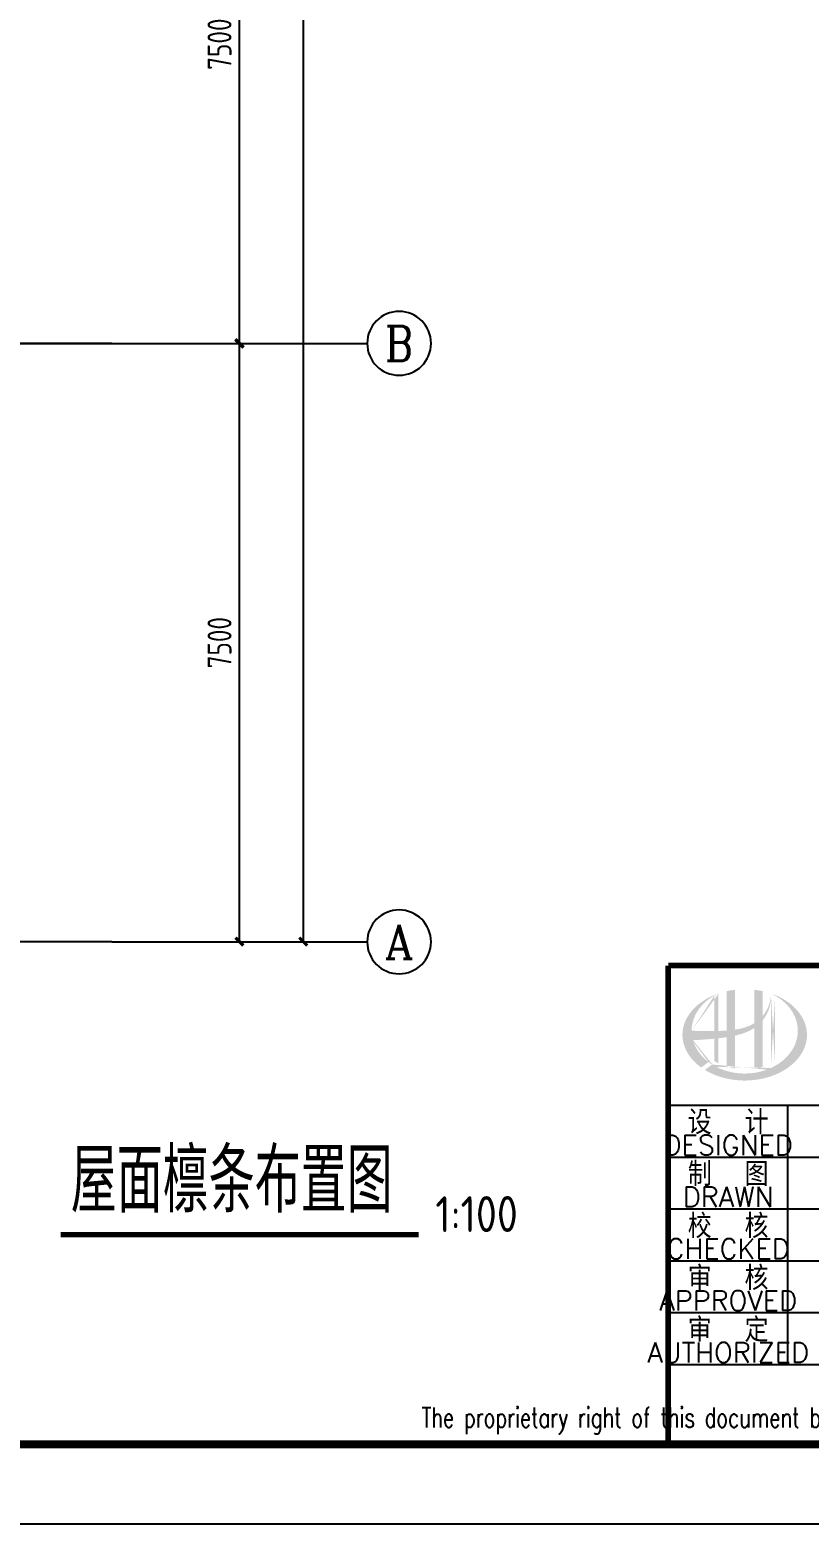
# Model space of a CAD drawing. Header units: millimetres. Extents: x 865490 to 879904, y 39442 to 44891.
# Drawn here: x 872130 to 872227.7, y 39450 to 39637.2 of the extents above; entities that cross this region are included whole.
import ezdxf
from ezdxf.enums import TextEntityAlignment as Align

# ---------------------------------------------------------------- set-up
doc = ezdxf.new("R2010")
doc.units = ezdxf.units.MM
doc.header["$LTSCALE"] = 1000
doc.header["$MEASUREMENT"] = 0
doc.linetypes.add('CENTER', pattern=[2, 1.25, -0.25, 0.25, -0.25])
doc.linetypes.add('DOTE', pattern=[2.42, 2, -0.2, 0.02, -0.2])
for name, color, linetype in [('AXIS', 3, 'Continuous'), ('AXIS_TEXT', 7, 'Continuous'), ('DIM', 7, 'Continuous'), ('DOTE', 1, 'DOTE'), ('NUM', 7, 'Continuous')]:
    doc.layers.add(name, color=color, linetype=linetype)
doc.styles.add('_TCH_AXIS', font='COMPLEX', dxfattribs={"bigfont": 'GBCBIG'})
doc.styles.add('COMPLEX', font='COMPLEX')
doc.styles.add('ECEC_TQ', font='txt_l.shx', dxfattribs={"bigfont": 'hztxt_l.shx'})
doc.styles.add('GBHZ', font='gbenor.shx', dxfattribs={"width": 0.9, "bigfont": 'gbcbig.shx'})
doc.dimstyles.new('Y100', dxfattribs={"dimscale": 0, "dimtxt": 3, "dimasz": 0.01, "dimexe": 1.2, "dimexo": 2, "dimgap": 1, "dimtad": 1, "dimdec": 0, "dimlfac": 100, "dimzin": 0, "dimdsep": 46, "dimtxsty": 'GBHZ', "dimblk": 'DX', "dimcen": 0.09, "dimdle": 1, "dimclrd": 7, "dimclre": 7, "dimclrt": 7, "dimadec": 0, "dimazin": 0, "dimtfac": 1, "dimtdec": 0, "dimtix": 1, "dimtmove": 2, "dimatfit": 3, "dimldrblk": 'DX', "dimfxl": 0, "dimtolj": 1, "dimtzin": 0, "dimarcsym": 0})

# ---------------------------------------------------------------- blocks, each defined once
blk = doc.blocks.new('_AXISO')
blk.add_circle((0, 0), 0.5)
at = {"layer": 'AXIS_TEXT', "style": 'COMPLEX', "width": 1.041667}
blk.add_attdef('A', text='', height=0.56, dxfattribs=at).set_placement((-0.25, -0.28), (0.25, -0.28), align=Align.FIT)
blk = doc.blocks.new('DX')
at = {"color": 0, "linetype": 'ByBlock', "const_width": 40}
blk.add_lwpolyline([(-54, -51), (46, 49)], dxfattribs=at)
blk = doc.blocks.new('*D482')
at = {"layer": 'Defpoints', "color": 0, "transparency": 16777216}
for p in [(872140.3, 39597.91), (872156.3, 39597.91), (872140.3, 39522.91)]:
    blk.add_point(p, dxfattribs=at)
at = {"layer": 'dim', "color": 7, "lineweight": -2, "transparency": 16777216}
for p, q in [((872142.3, 39597.91), (872157.5, 39597.91)), ((872156.3, 39522.92), (872156.3, 39597.9)), ((872142.3, 39522.91), (872157.5, 39522.91))]:
    blk.add_line(p, q, dxfattribs=at)
at = {"layer": 'dim', "color": 7, "lineweight": -2, "transparency": 16777216, "xscale": 0.01, "yscale": 0.01, "zscale": 0.01}
for p, rotation in [((872156.3, 39597.91), 90), ((872156.3, 39522.91), 270)]:
    blk.add_blockref('DX', p, dxfattribs=dict(at, rotation=rotation))
at = {"layer": 'dim', "color": 7, "transparency": 16777216, "insert": (872153.8, 39560.41), "char_height": 3, "attachment_point": 5, "rotation": 90, "style": 'GBHZ'}
blk.add_mtext('\\A1;7500', dxfattribs=at)
blk = doc.blocks.new('*D483')
at = {"layer": 'Defpoints', "color": 0, "transparency": 16777216}
for p in [(872140.3, 39672.91), (872156.3, 39672.91), (872140.3, 39597.91)]:
    blk.add_point(p, dxfattribs=at)
at = {"layer": 'dim', "color": 7, "lineweight": -2, "transparency": 16777216}
for p, q in [((872142.3, 39672.91), (872157.5, 39672.91)), ((872156.3, 39597.92), (872156.3, 39672.9)), ((872142.3, 39597.91), (872157.5, 39597.91))]:
    blk.add_line(p, q, dxfattribs=at)
at = {"layer": 'dim', "color": 7, "lineweight": -2, "transparency": 16777216, "xscale": 0.01, "yscale": 0.01, "zscale": 0.01}
for p, rotation in [((872156.3, 39672.91), 90), ((872156.3, 39597.91), 270)]:
    blk.add_blockref('DX', p, dxfattribs=dict(at, rotation=rotation))
at = {"layer": 'dim', "color": 7, "transparency": 16777216, "insert": (872153.8, 39635.41), "char_height": 3, "attachment_point": 5, "rotation": 90, "style": 'GBHZ'}
blk.add_mtext('\\A1;7500', dxfattribs=at)
blk = doc.blocks.new('*D488')
at = {"layer": 'Defpoints', "color": 0, "transparency": 16777216}
for p in [(872140.3, 39972.91), (872164.3, 39972.91), (872140.3, 39522.91)]:
    blk.add_point(p, dxfattribs=at)
at = {"layer": 'dim', "color": 7, "lineweight": -2, "transparency": 16777216}
for p, q in [((872142.3, 39972.91), (872165.5, 39972.91)), ((872164.3, 39522.92), (872164.3, 39972.9)), ((872142.3, 39522.91), (872165.5, 39522.91))]:
    blk.add_line(p, q, dxfattribs=at)
at = {"layer": 'dim', "color": 7, "lineweight": -2, "transparency": 16777216, "xscale": 0.01, "yscale": 0.01, "zscale": 0.01}
for p, rotation in [((872164.3, 39972.91), 90), ((872164.3, 39522.91), 270)]:
    blk.add_blockref('DX', p, dxfattribs=dict(at, rotation=rotation))
at = {"layer": 'dim', "color": 7, "transparency": 16777216, "insert": (872161.8, 39747.91), "char_height": 3, "attachment_point": 5, "rotation": 90, "style": 'GBHZ'}
blk.add_mtext('\\A1;45000', dxfattribs=at)

msp = doc.modelspace()

# ---------------------------------------------------------------- hatches: boundary and pattern name
h = msp.add_hatch(color=256)
edge = h.paths.add_edge_path()
edge.add_spline(control_points=[(872218.386, 39511.171), (872218.447, 39511.185), (872218.507, 39511.199), (872218.999, 39511.318), (872219.424, 39511.448), (872220.174, 39511.759), (872220.504, 39511.929), (872220.812, 39512.135)], knot_values=[61.629012, 61.629012, 61.629012, 61.629012, 63.3304306, 63.3304306, 75.3536336, 75.3536336, 85.3986489, 85.3986489, 85.3986489, 85.3986489], degree=3, periodic=0)
edge.add_line((872220.812, 39512.135), (872220.812, 39507.033))
edge.add_spline(control_points=[(872220.812, 39507.033), (872220.984, 39507.06), (872221.154, 39507.093), (872221.501, 39507.174), (872221.678, 39507.222), (872221.852, 39507.277)], knot_values=[4.9084564, 4.9084564, 4.9084564, 4.9084564, 4.9928212, 4.9928212, 5.0830337, 5.0830337, 5.0830337, 5.0830337], degree=3, periodic=0)
edge.add_line((872221.852, 39507.277), (872221.852, 39513.091))
edge.add_spline(control_points=[(872221.852, 39513.091), (872221.939, 39513.201), (872222.021, 39513.314), (872222.282, 39513.711), (872222.438, 39514.01), (872222.731, 39514.738), (872222.843, 39515.176), (872222.89, 39515.629), (872222.891, 39515.642), (872222.892, 39515.655)], knot_values=[97.9917441, 97.9917441, 97.9917441, 97.9917441, 101.6421898, 101.6421898, 110.3379755, 110.3379755, 121.9343221, 121.9343221, 122.2706915, 122.2706915, 122.2706915, 122.2706915], degree=3, periodic=0)
edge.add_line((872222.892, 39515.655), (872222.892, 39516.359))
edge.add_spline(control_points=[(872222.892, 39516.359), (872222.891, 39516.282), (872222.888, 39516.206), (872222.882, 39516.129)], knot_values=[126.194075, 126.194075, 126.194075, 126.194075, 128.3967624, 128.3967624, 128.3967624, 128.3967624], degree=3, periodic=0)
edge.add_spline(control_points=[(872222.882, 39516.129), (872222.877, 39516.067), (872222.871, 39516.005), (872222.863, 39515.943)], knot_values=[124.4170495, 124.4170495, 124.4170495, 124.4170495, 126.194075, 126.194075, 126.194075, 126.194075], degree=3, periodic=0)
edge.add_spline(control_points=[(872222.863, 39515.943), (872222.852, 39515.851), (872222.837, 39515.76), (872222.819, 39515.669)], knot_values=[121.8052898, 121.8052898, 121.8052898, 121.8052898, 124.4170495, 124.4170495, 124.4170495, 124.4170495], degree=3, periodic=0)
edge.add_spline(control_points=[(872222.819, 39515.669), (872222.796, 39515.547), (872222.766, 39515.426), (872222.731, 39515.306)], knot_values=[118.3157402, 118.3157402, 118.3157402, 118.3157402, 121.8052898, 121.8052898, 121.8052898, 121.8052898], degree=3, periodic=0)
edge.add_spline(control_points=[(872222.731, 39515.306), (872222.696, 39515.185), (872222.656, 39515.065), (872222.61, 39514.946)], knot_values=[114.7959879, 114.7959879, 114.7959879, 114.7959879, 118.3157402, 118.3157402, 118.3157402, 118.3157402], degree=3, periodic=0)
edge.add_spline(control_points=[(872222.61, 39514.946), (872222.566, 39514.829), (872222.516, 39514.714), (872222.462, 39514.6)], knot_values=[111.3296409, 111.3296409, 111.3296409, 111.3296409, 114.7959879, 114.7959879, 114.7959879, 114.7959879], degree=3, periodic=0)
edge.add_spline(control_points=[(872222.462, 39514.6), (872222.406, 39514.485), (872222.346, 39514.371), (872222.281, 39514.261)], knot_values=[107.7952896, 107.7952896, 107.7952896, 107.7952896, 111.3296409, 111.3296409, 111.3296409, 111.3296409], degree=3, periodic=0)
edge.add_spline(control_points=[(872222.281, 39514.261), (872222.218, 39514.152), (872222.151, 39514.047), (872222.08, 39513.944)], knot_values=[104.3435789, 104.3435789, 104.3435789, 104.3435789, 107.7952896, 107.7952896, 107.7952896, 107.7952896], degree=3, periodic=0)
edge.add_spline(control_points=[(872222.08, 39513.944), (872222.008, 39513.84), (872221.932, 39513.74), (872221.852, 39513.643)], knot_values=[100.8506997, 100.8506997, 100.8506997, 100.8506997, 104.3435789, 104.3435789, 104.3435789, 104.3435789], degree=3, periodic=0)
edge.add_line((872221.852, 39513.643), (872221.852, 39516.736))
edge.add_spline(control_points=[(872221.852, 39516.736), (872221.512, 39516.811), (872221.164, 39516.87), (872220.812, 39516.911)], knot_values=[4.4239994, 4.4239994, 4.4239994, 4.4239994, 4.5587406, 4.5587406, 4.5587406, 4.5587406], degree=3, periodic=0)
edge.add_line((872220.812, 39516.911), (872220.812, 39512.73))
edge.add_spline(control_points=[(872220.812, 39512.73), (872220.093, 39512.284), (872219.251, 39512.052), (872218.386, 39511.922)], knot_values=[63.2462151, 63.2462151, 63.2462151, 63.2462151, 87.6891235, 87.6891235, 87.6891235, 87.6891235], degree=3, periodic=0)
edge.add_line((872218.386, 39511.922), (872218.386, 39516.911))
edge.add_spline(control_points=[(872218.386, 39516.911), (872218.034, 39516.87), (872217.686, 39516.811), (872217.346, 39516.736)], knot_values=[4.8660382, 4.8660382, 4.8660382, 4.8660382, 5.0007773, 5.0007773, 5.0007773, 5.0007773], degree=3, periodic=0)
edge.add_line((872217.346, 39516.736), (872217.346, 39511.807))
edge.add_spline(control_points=[(872217.346, 39511.807), (872217.329, 39511.806), (872216.979, 39511.78), (872216.633, 39511.762), (872216.306, 39511.752)], knot_values=[43.6573559, 43.6573559, 43.6573559, 43.6573559, 44.1342527, 53.4970917, 53.4970917, 53.4970917, 53.4970917], degree=3, periodic=0)
edge.add_line((872216.306, 39511.752), (872216.306, 39516.443))
edge.add_spline(control_points=[(872216.306, 39516.443), (872216.135, 39516.385), (872215.968, 39516.322), (872215.804, 39516.254)], knot_values=[5.1415698, 5.1415698, 5.1415698, 5.1415698, 5.2129208, 5.2129208, 5.2129208, 5.2129208], degree=3, periodic=0)
edge.add_spline(control_points=[(872215.804, 39516.254), (872215.734, 39516.226), (872215.666, 39516.197), (872215.344, 39516.055), (872215.098, 39515.933), (872214.864, 39515.801)], knot_values=[5.2129208, 5.2129208, 5.2129208, 5.2129208, 5.2429596, 5.2429596, 5.3556227, 5.3556227, 5.3556227, 5.3556227], degree=3, periodic=0)
edge.add_spline(control_points=[(872214.864, 39515.801), (872214.715, 39515.717), (872214.57, 39515.63), (872214.43, 39515.539)], knot_values=[5.3556227, 5.3556227, 5.3556227, 5.3556227, 5.4269737, 5.4269737, 5.4269737, 5.4269737], degree=3, periodic=0)
edge.add_spline(control_points=[(872214.43, 39515.539), (872214.356, 39515.49), (872214.283, 39515.441), (872214.148, 39515.346), (872214.086, 39515.301), (872214.025, 39515.255)], knot_values=[5.4269737, 5.4269737, 5.4269737, 5.4269737, 5.4647645, 5.4647645, 5.4983247, 5.4983247, 5.4983247, 5.4983247], degree=3, periodic=0)
edge.add_spline(control_points=[(872214.025, 39515.255), (872213.764, 39515.059), (872213.523, 39514.851), (872213.304, 39514.631)], knot_values=[5.4983247, 5.4983247, 5.4983247, 5.4983247, 5.6410266, 5.6410266, 5.6410266, 5.6410266], degree=3, periodic=0)
edge.add_spline(control_points=[(872213.304, 39514.631), (872213.235, 39514.561), (872213.167, 39514.49), (872212.962, 39514.264), (872212.834, 39514.106), (872212.716, 39513.944)], knot_values=[5.6410266, 5.6410266, 5.6410266, 5.6410266, 5.6865694, 5.6865694, 5.7837285, 5.7837285, 5.7837285, 5.7837285], degree=3, periodic=0)
edge.add_spline(control_points=[(872212.716, 39513.944), (872212.565, 39513.736), (872212.431, 39513.522), (872212.3, 39513.272), (872212.284, 39513.241), (872212.268, 39513.209)], knot_values=[5.7837285, 5.7837285, 5.7837285, 5.7837285, 5.9083744, 5.9083744, 5.9264305, 5.9264305, 5.9264305, 5.9264305], degree=3, periodic=0)
edge.add_spline(control_points=[(872212.268, 39513.209), (872212.144, 39512.958), (872212.043, 39512.701), (872211.968, 39512.442)], knot_values=[5.9264305, 5.9264305, 5.9264305, 5.9264305, 6.0691324, 6.0691324, 6.0691324, 6.0691324], degree=3, periodic=0)
edge.add_spline(control_points=[(872211.968, 39512.442), (872211.936, 39512.331), (872211.908, 39512.219), (872211.855, 39511.958), (872211.832, 39511.807), (872211.818, 39511.657)], knot_values=[6.0691324, 6.0691324, 6.0691324, 6.0691324, 6.1301793, 6.1301793, 6.2118343, 6.2118343, 6.2118343, 6.2118343], degree=3, periodic=0)
edge.add_spline(control_points=[(872211.818, 39511.657), (872211.805, 39511.525), (872211.799, 39511.393), (872211.799, 39511.261)], knot_values=[6.2118343, 6.2118343, 6.2118343, 6.2118343, 6.2831853, 6.2831853, 6.2831853, 6.2831853], degree=3, periodic=0)
edge.add_spline(control_points=[(872211.799, 39511.261), (872211.799, 39511.168), (872211.802, 39511.074), (872211.808, 39510.981)], knot_values=[6.2831853, 6.2831853, 6.2831853, 6.2831853, 6.3336547, 6.3336547, 6.3336547, 6.3336547], degree=3, periodic=0)
edge.add_spline(control_points=[(872211.808, 39510.981), (872211.821, 39510.795), (872211.846, 39510.609), (872211.884, 39510.423)], knot_values=[6.3336547, 6.3336547, 6.3336547, 6.3336547, 6.4345936, 6.4345936, 6.4345936, 6.4345936], degree=3, periodic=0)
edge.add_spline(control_points=[(872211.884, 39510.423), (872211.886, 39510.411), (872211.889, 39510.399), (872211.928, 39510.214), (872211.976, 39510.042), (872212.034, 39509.872)], knot_values=[6.4345936, 6.4345936, 6.4345936, 6.4345936, 6.4412784, 6.4412784, 6.5355325, 6.5355325, 6.5355325, 6.5355325], degree=3, periodic=0)
edge.add_spline(control_points=[(872212.034, 39509.872), (872212.097, 39509.69), (872212.172, 39509.509), (872212.259, 39509.332)], knot_values=[6.5355325, 6.5355325, 6.5355325, 6.5355325, 6.6364714, 6.6364714, 6.6364714, 6.6364714], degree=3, periodic=0)
edge.add_spline(control_points=[(872212.259, 39509.332), (872212.281, 39509.287), (872212.304, 39509.242), (872212.398, 39509.066), (872212.475, 39508.935), (872212.558, 39508.807)], knot_values=[6.6364714, 6.6364714, 6.6364714, 6.6364714, 6.6618943, 6.6618943, 6.7374102, 6.7374102, 6.7374102, 6.7374102], degree=3, periodic=0)
edge.add_spline(control_points=[(872212.558, 39508.807), (872212.67, 39508.635), (872212.794, 39508.467), (872212.929, 39508.303)], knot_values=[6.7374102, 6.7374102, 6.7374102, 6.7374102, 6.8383491, 6.8383491, 6.8383491, 6.8383491], degree=3, periodic=0)
edge.add_spline(control_points=[(872212.929, 39508.303), (872212.988, 39508.232), (872213.05, 39508.161), (872213.195, 39508.002), (872213.28, 39507.913), (872213.369, 39507.827)], knot_values=[6.8383491, 6.8383491, 6.8383491, 6.8383491, 6.8825101, 6.8825101, 6.939288, 6.939288, 6.939288, 6.939288], degree=3, periodic=0)
edge.add_spline(control_points=[(872213.369, 39507.827), (872213.527, 39507.673), (872213.696, 39507.525), (872213.875, 39507.383)], knot_values=[6.939288, 6.939288, 6.939288, 6.939288, 7.0402268, 7.0402268, 7.0402268, 7.0402268], degree=3, periodic=0)
edge.add_spline(control_points=[(872213.875, 39507.383), (872213.964, 39507.312), (872214.056, 39507.242), (872214.15, 39507.175)], knot_values=[7.0402268, 7.0402268, 7.0402268, 7.0402268, 7.0906963, 7.0906963, 7.0906963, 7.0906963], degree=3, periodic=0)
edge.add_line((872214.15, 39507.175), (872215.062, 39507.858))
edge.add_ellipse((872219.599, 39511.781), major_axis=(6.65, 0), ratio=0.8066765, start_angle=192.81901, end_angle=226.98533, ccw=False)
edge.add_spline(control_points=[(872213.114, 39510.591), (872213.355, 39510.606), (872213.595, 39510.62), (872214.482, 39510.675), (872215.131, 39510.719), (872215.786, 39510.782)], knot_values=[11.3982633, 11.3982633, 11.3982633, 11.3982633, 18.4072897, 18.4072897, 37.1809397, 37.1809397, 37.1809397, 37.1809397], degree=3, periodic=0)
edge.add_line((872215.786, 39510.782), (872215.786, 39507.991))
edge.add_spline(control_points=[(872215.786, 39507.991), (872215.821, 39507.969), (872215.857, 39507.947), (872216.027, 39507.845), (872216.164, 39507.769), (872216.306, 39507.697)], knot_values=[4.0499446, 4.0499446, 4.0499446, 4.0499446, 4.0720206, 4.0720206, 4.153257, 4.153257, 4.153257, 4.153257], degree=3, periodic=0)
edge.add_line((872216.306, 39507.697), (872216.306, 39510.836))
edge.add_spline(control_points=[(872216.306, 39510.836), (872216.627, 39510.873), (872216.951, 39510.915), (872217.3, 39510.969), (872217.323, 39510.973), (872217.346, 39510.976)], knot_values=[42.1350086, 42.1350086, 42.1350086, 42.1350086, 51.3072277, 51.3072277, 51.9485742, 51.9485742, 51.9485742, 51.9485742], degree=3, periodic=0)
edge.add_line((872217.346, 39510.976), (872217.346, 39507.277))
edge.add_spline(control_points=[(872217.346, 39507.277), (872217.682, 39507.171), (872218.03, 39507.089), (872218.386, 39507.033)], knot_values=[4.3417397, 4.3417397, 4.3417397, 4.3417397, 4.5163155, 4.5163155, 4.5163155, 4.5163155], degree=3, periodic=0)
edge.add_line((872218.386, 39507.033), (872218.386, 39511.171))
edge = h.paths.add_edge_path(flags=16)
edge.add_ellipse((872219.599, 39511.781), major_axis=(6.65, 0), ratio=0.8066765, start_angle=124.98746, end_angle=179.99898, ccw=False)
edge.add_line((872215.786, 39516.176), (872215.786, 39511.74))
edge.add_spline(control_points=[(872215.786, 39511.74), (872214.832, 39511.727), (872213.892, 39511.757), (872212.948, 39511.781)], knot_values=[11.2737302, 11.2737302, 11.2737302, 11.2737302, 38.6875129, 38.6875129, 38.6875129, 38.6875129], degree=3, periodic=0)
edge = h.paths.add_edge_path()
edge.add_spline(control_points=[(872214.61, 39506.87), (872214.921, 39506.68), (872215.252, 39506.507), (872216.099, 39506.135), (872216.631, 39505.956), (872217.739, 39505.691), (872218.313, 39505.603), (872219.475, 39505.526), (872220.062, 39505.535), (872221.217, 39505.65), (872221.786, 39505.755), (872222.876, 39506.056), (872223.397, 39506.251), (872224.367, 39506.72), (872224.814, 39506.993), (872225.614, 39507.603), (872225.966, 39507.938), (872226.559, 39508.653), (872226.8, 39509.032), (872227.164, 39509.813), (872227.287, 39510.215), (872227.412, 39511.027), (872227.415, 39511.437), (872227.301, 39512.252), (872227.182, 39512.657), (872226.826, 39513.444), (872226.588, 39513.826), (872226, 39514.548), (872225.65, 39514.888), (872224.852, 39515.504), (872224.404, 39515.781), (872223.592, 39516.179), (872223.249, 39516.321), (872222.892, 39516.443)], knot_values=[0.8864206, 0.8864206, 0.8864206, 0.8864206, 1.0405566, 1.0405566, 1.2611724, 1.2611724, 1.4817883, 1.4817883, 1.7024042, 1.7024042, 1.9230201, 1.9230201, 2.1436359, 2.1436359, 2.3642518, 2.3642518, 2.5848677, 2.5848677, 2.8054836, 2.8054836, 3.0260994, 3.0260994, 3.2467153, 3.2467153, 3.4685202, 3.4685202, 3.6903251, 3.6903251, 3.9121301, 3.9121301, 4.133935, 4.133935, 4.2832086, 4.2832086, 4.2832086, 4.2832086], degree=3, periodic=0)
edge.add_line((872222.892, 39516.443), (872222.892, 39516.443))
edge.add_spline(control_points=[(872222.892, 39516.442), (872222.893, 39516.414), (872222.893, 39516.387), (872222.892, 39516.359)], knot_values=[128.3967624, 128.3967624, 128.3967624, 128.3967624, 129.1921934, 129.1921934, 129.1921934, 129.1921934], degree=3, periodic=0)
edge.add_line((872222.892, 39516.359), (872222.892, 39507.12))
edge.add_ellipse((872219.599, 39511.781), major_axis=(6.65, 0), ratio=0.8066765, start_angle=232.10542, end_angle=299.68334, ccw=False)
edge.add_line((872215.514, 39507.547), (872214.61, 39506.87))
edge = h.paths.add_edge_path(flags=16)
edge.add_ellipse((872219.599, 39511.781), major_axis=(6.65, 0), ratio=0.8066765, start_angle=304.98746, end_angle=415.01211, ccw=False)
edge.add_line((872223.412, 39507.386), (872223.412, 39516.176))

# ---------------------------------------------------------------- linework, layer by layer
for p, q in [((872210.02, 39502.455), (872320.02, 39502.455)), ((872225.02, 39469.955), (872225.02, 39502.455)), ((872210.02, 39495.955), (872265.02, 39495.955)), ((872210.02, 39489.455), (872265.02, 39489.455)), ((872210.02, 39482.955), (872265.02, 39482.955)), ((872210.02, 39476.455), (872265.02, 39476.455)), ((872210.02, 39469.955), (872390.02, 39469.955)), ((872210.02, 39459.955), (872390.02, 39459.955)), ((872400.02, 39449.955), (871559.02, 39449.955))]:
    msp.add_line(p, q)
at = {"color": 0, "const_width": 1}
msp.add_lwpolyline([(872390.02, 39459.955), (871584.02, 39459.955), (871584.02, 40033.955), (872390.02, 40033.955)], close=True, dxfattribs=at)
for points, const_width in [([(872390.02, 39519.955), (872210.02, 39519.955)], 0.7), ([(872210.02, 39519.955), (872210.02, 39459.955)], 0.7), ([(872133.914, 39486.228), (872178.769, 39486.228)], 0.667)]:
    msp.add_lwpolyline(points, dxfattribs=dict(const_width=const_width))
at = {"layer": 'AXIS', "color": 0}
for p, q in [((872140.298, 39597.914), (872172.298, 39597.914)), ((872140.298, 39522.914), (872172.298, 39522.914))]:
    msp.add_line(p, q, dxfattribs=at)
at = {"layer": 'DOTE', "linetype": 'CENTER', "ltscale": 0.02}
for p, q in [((871638.298, 39597.914), (872140.298, 39597.914)), ((872140.298, 39597.914), (871638.298, 39597.914)), ((872140.298, 39522.914), (871638.298, 39522.914))]:
    msp.add_line(p, q, dxfattribs=at)

# ---------------------------------------------------------------- block references
at = {"layer": 'AXIS', "color": 0}
ref = msp.add_blockref('_AXISO', (872176.298, 39597.914), dxfattribs=dict(at, xscale=-8, yscale=8, zscale=8))
ref.add_attrib('A', 'B', dxfattribs={"layer": 'AXIS_TEXT', "color": 0, "height": 4.353, "style": '_TCH_AXIS'}).set_placement((872174.536, 39595.737), (872178.059, 39595.737), align=Align.FIT)
ref = msp.add_blockref('_AXISO', (872176.298, 39522.914), dxfattribs=dict(at, xscale=-8, yscale=8, zscale=8))
ref.add_attrib('A', 'A', dxfattribs={"layer": 'AXIS_TEXT', "color": 0, "height": 4.252, "style": '_TCH_AXIS'}).set_placement((872174.476, 39520.788), (872178.12, 39520.788), align=Align.FIT)

# ---------------------------------------------------------------- texts
at = {"style": 'ECEC_TQ'}
for s, height, p in [('设  计', 3, (872217.52, 39500.455)), ('DESIGNED', 2.5, (872217.52, 39497.455)), ('制  图', 3, (872217.52, 39493.955)), ('DRAWN', 2.5, (872217.52, 39490.955)), ('校  核', 3, (872217.52, 39487.455)), ('CHECKED', 2.5, (872217.52, 39484.455)), ('审  核', 3, (872217.52, 39480.955)), ('APPROVED', 2.5, (872217.52, 39477.955)), ('审  定', 3, (872217.52, 39474.455)), ('AUTHORIZED', 2.5, (872217.52, 39471.455))]:
    msp.add_text(s, height=height, dxfattribs=at).set_placement(p, align=Align.MIDDLE)
at = {"ltscale": 2, "style": 'GBHZ'}
msp.add_text('1:100', height=4.5, rotation=0.20444, dxfattribs=at).set_placement((872180.845, 39486.534))
at = {"style": 'ECEC_TQ', "width": 0.72}
msp.add_text('The proprietary right of this document belongs to Anhui Huadong Chemical And Medical Engineering  Co.,Ltd.  and any replication or transfer to the 3rd. side is forbidden without its permission. ', height=2.5, dxfattribs=at).set_placement((872300.02, 39462.955), align=Align.MIDDLE)
at = {"layer": 'NUM', "style": 'GBHZ'}
msp.add_text('屋面檩条布置图', height=8, dxfattribs=at).set_placement((872135.168, 39489.002))

# ---------------------------------------------------------------- dimensions: what is measured, and where the dimension line sits
at = {"layer": 'dim'}
for base, p1, p2, picture, middle in [((872164.298, 39972.914), (872140.298, 39522.914), (872140.298, 39972.914), '*D488', (872161.798, 39747.914)), ((872156.298, 39672.914), (872140.298, 39597.914), (872140.298, 39672.914), '*D483', (872153.798, 39635.414)), ((872156.298, 39597.914), (872140.298, 39522.914), (872140.298, 39597.914), '*D482', (872153.798, 39560.414))]:
    dim = msp.add_linear_dim(base=base, p1=p1, p2=p2, angle=90, dimstyle='Y100', override={"dimscale": 1}, dxfattribs=at)
    dim.commit()
    dim.dimension.update_dxf_attribs({"geometry": picture, "text_midpoint": middle})

doc.saveas('drawing.dxf')
